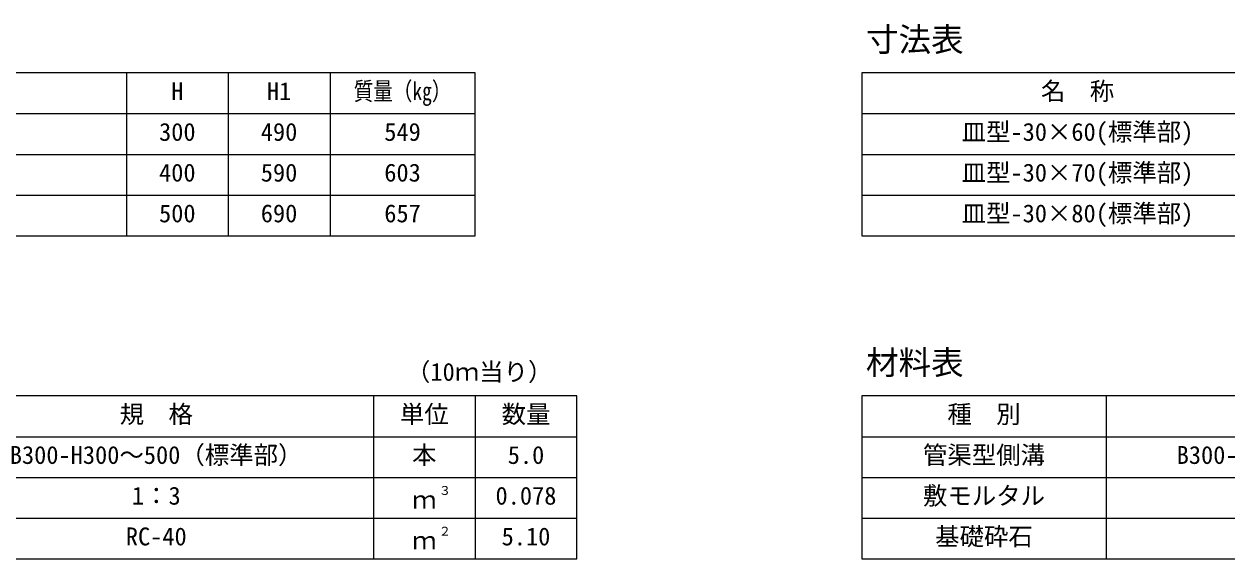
# Model space of a CAD drawing. Units: millimetres, scale not verified. Extents: x -12600 to 12600, y -5940 to 5940.
# Drawn here: x -10756 to -8540, y -4117 to -3132 of the extents above; entities that cross this region are included whole.
import ezdxf
from ezdxf.enums import TextEntityAlignment as Align

# ---------------------------------------------------------------- set-up
doc = ezdxf.new("R2010")
doc.units = ezdxf.units.MM
doc.header["$LTSCALE"] = 40
for name, color, linetype, lineweight in [('0-3_HYO', 3, 'Continuous', 25), ('0-4_HYO2', 4, 'Continuous', 25), ('0-7_TXT', 7, 'Continuous', 25)]:
    doc.layers.add(name, color=color, linetype=linetype, lineweight=lineweight)
doc.styles.add('ＭＳ ゴシック', font='')
doc.styles.get('ＭＳ ゴシック').set_extended_font_data('MS Gothic')

msp = doc.modelspace()

# ---------------------------------------------------------------- linework, layer by layer
at = {"layer": '0-3_HYO'}
for p, q in [((-10567.5, -3221.87), (-10567.5, -3521.87)), ((-10380, -3221.87), (-10380, -3521.87)), ((-10192.5, -3221.87), (-10192.5, -3521.87)), ((-11362.5, -3296.87), (-9925, -3296.87)), ((-9212.5, -3296.87), (-7775, -3296.87)), ((-10112.5, -3816.65), (-10112.5, -4116.65)), ((-9925, -3816.65), (-9925, -4116.65)), ((-8762.5, -3816.65), (-8762.5, -4116.65)), ((-11362.5, -3891.65), (-9737.5, -3891.65)), ((-9212.5, -3891.65), (-7587.5, -3891.65))]:
    msp.add_line(p, q, dxfattribs=at)
for points in [[(-11362.5, -3521.87), (-9925, -3521.87), (-9925, -3221.87), (-11362.5, -3221.87)], [(-9212.5, -3521.87), (-7775, -3521.87), (-7775, -3221.87), (-9212.5, -3221.87)], [(-11362.5, -4116.65), (-9737.5, -4116.65), (-9737.5, -3816.65), (-11362.5, -3816.65)], [(-9212.5, -4116.65), (-7587.5, -4116.65), (-7587.5, -3816.65), (-9212.5, -3816.65)]]:
    msp.add_lwpolyline(points, close=True, dxfattribs=at)
at = {"layer": '0-4_HYO2'}
for p, q in [((-11362.5, -3371.87), (-9925, -3371.87)), ((-9212.5, -3371.87), (-7775, -3371.87)), ((-11362.5, -3446.87), (-9925, -3446.87)), ((-9212.5, -3446.87), (-7775, -3446.87)), ((-11362.5, -3966.65), (-9737.5, -3966.65)), ((-9212.5, -3966.65), (-7587.5, -3966.65)), ((-11362.5, -4041.65), (-9737.5, -4041.65)), ((-9212.5, -4041.65), (-7587.5, -4041.65))]:
    msp.add_line(p, q, dxfattribs=at)

# ---------------------------------------------------------------- texts
at = {"layer": '0-7_TXT', "style": 'ＭＳ ゴシック'}
for s, height, p in [('寸法表', 43.99, (-9205, -3195.62)), ('名\u3000称', 32.99, (-8882.5, -3281.87)), ('H', 32.99, (-10485, -3281.87)), ('H1', 32.99, (-10308.75, -3281.87)), ('300', 32.99, (-10507.5, -3356.87)), ('490', 32.99, (-10320, -3356.87)), ('549', 32.99, (-10092.5, -3356.87)), ('皿型-30×60(標準部)', 32.99, (-9028.75, -3356.87)), ('400', 32.99, (-10507.5, -3431.87)), ('590', 32.99, (-10320, -3431.87)), ('603', 32.99, (-10092.5, -3431.87)), ('皿型-30×70(標準部)', 32.99, (-9028.75, -3431.87)), ('500', 32.99, (-10507.5, -3506.87)), ('690', 32.99, (-10320, -3506.87)), ('657', 32.99, (-10092.5, -3506.87)), ('皿型-30×80(標準部)', 32.99, (-9028.75, -3506.87)), ('材料表', 43.99, (-9205, -3790.4)), ('（10ｍ当り）', 32.99, (-10052.5, -3798.65)), ('規\u3000格', 32.99, (-10580, -3876.65)), ('単位', 32.99, (-10063.75, -3876.65)), ('数量', 32.99, (-9876.25, -3876.65)), ('種\u3000別', 32.99, (-9055, -3876.65)), ('B300-H300～500（標準部）', 32.99, (-10782.5, -3951.65)), ('本', 32.99, (-10041.25, -3951.65)), ('5.0', 32.99, (-9865, -3951.65)), ('管渠型側溝', 32.99, (-9100, -3951.65)), ('B300-H600～800（標準部）', 32.99, (-8632.5, -3951.65)), ('1：3', 32.99, (-10557.5, -4026.65)), ('３', 16.5, (-9992.09, -4003.87)), ('0.078', 32.99, (-9887.5, -4026.65)), ('敷モルタル', 32.99, (-9100, -4026.65)), ('ｍ', 32.99, (-10041.25, -4034.15)), ('基礎砕石', 32.99, (-9077.5, -4101.65)), ('RC-40', 32.99, (-10568.75, -4101.65)), ('ｍ', 32.99, (-10041.25, -4109.15)), ('２', 16.5, (-9992.09, -4078.87)), ('5.10', 32.99, (-9876.25, -4101.65))]:
    msp.add_text(s, height=height, dxfattribs=at).set_placement(p, align=Align.BOTTOM_LEFT)
at = {"layer": '0-7_TXT', "style": 'ＭＳ ゴシック', "width": 0.8}
msp.add_text('質量（kg）', height=32.99, dxfattribs=at).set_placement((-10148.75, -3281.87), align=Align.BOTTOM_LEFT)

doc.saveas('drawing.dxf')
